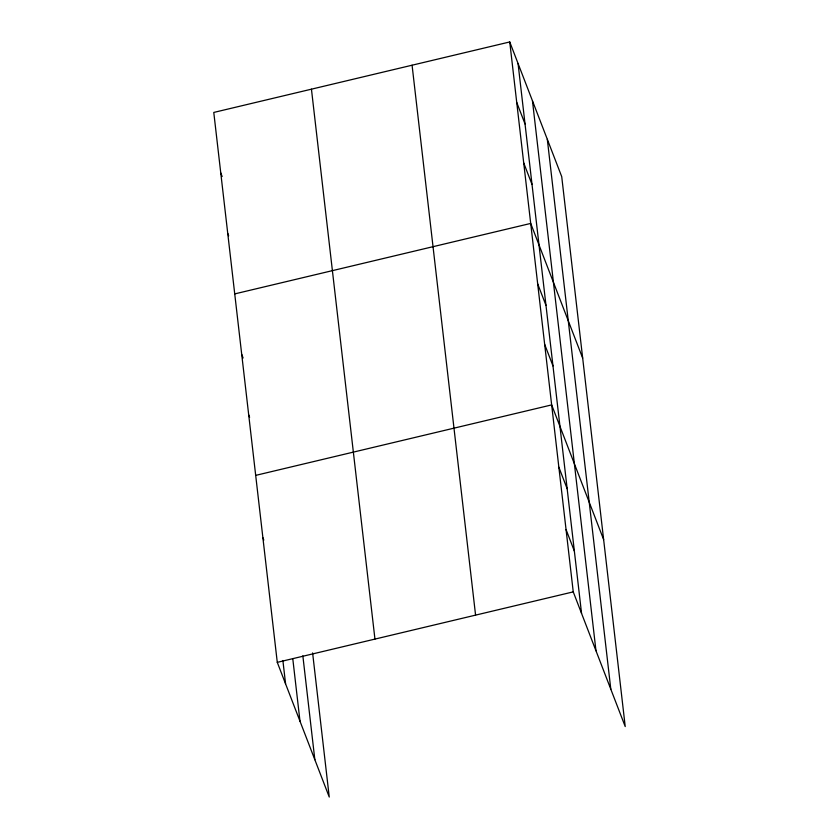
<?xml version="1.0" encoding="UTF-8"?>
<svg xmlns="http://www.w3.org/2000/svg" width="839" height="839" viewBox="0 0 839 839"><rect width="100%" height="100%" fill="white"/><g stroke="black" fill="none" stroke-linecap="round" stroke-linejoin="round"><path stroke-width="1.26" d="M509.745 41.95L573.247 591.873L625.223 726.564L561.721 176.641L509.745 41.95L213.777 112.436L277.279 662.349L329.255 797.05L312.611 652.92M234.731 293.902L530.709 223.426L582.675 358.117M255.685 475.377L551.663 404.901L603.64 539.592M277.279 662.349L573.247 591.873M516.73 102.442L525.036 123.962M523.714 162.934L532.02 184.454M537.694 283.918L546 305.438M544.679 344.409L552.985 365.93M558.858 467.218L567.164 488.749M566.052 529.545L574.358 551.066M220.762 172.928L222.146 176.515M227.747 233.41L228.669 235.811M241.716 354.394L243.1 357.98M248.701 414.886L249.623 417.277M262.88 537.705L263.803 540.096M547.311 139.295L610.813 689.218M532.461 100.816L595.973 650.739M518.051 63.47L581.553 613.393M412.075 65.211L475.577 615.134M311.447 89.175L374.949 639.098M302.848 655.825L314.845 759.704M292.801 658.898L299.995 721.225M282.879 660.503L285.585 683.879"/></g></svg>
